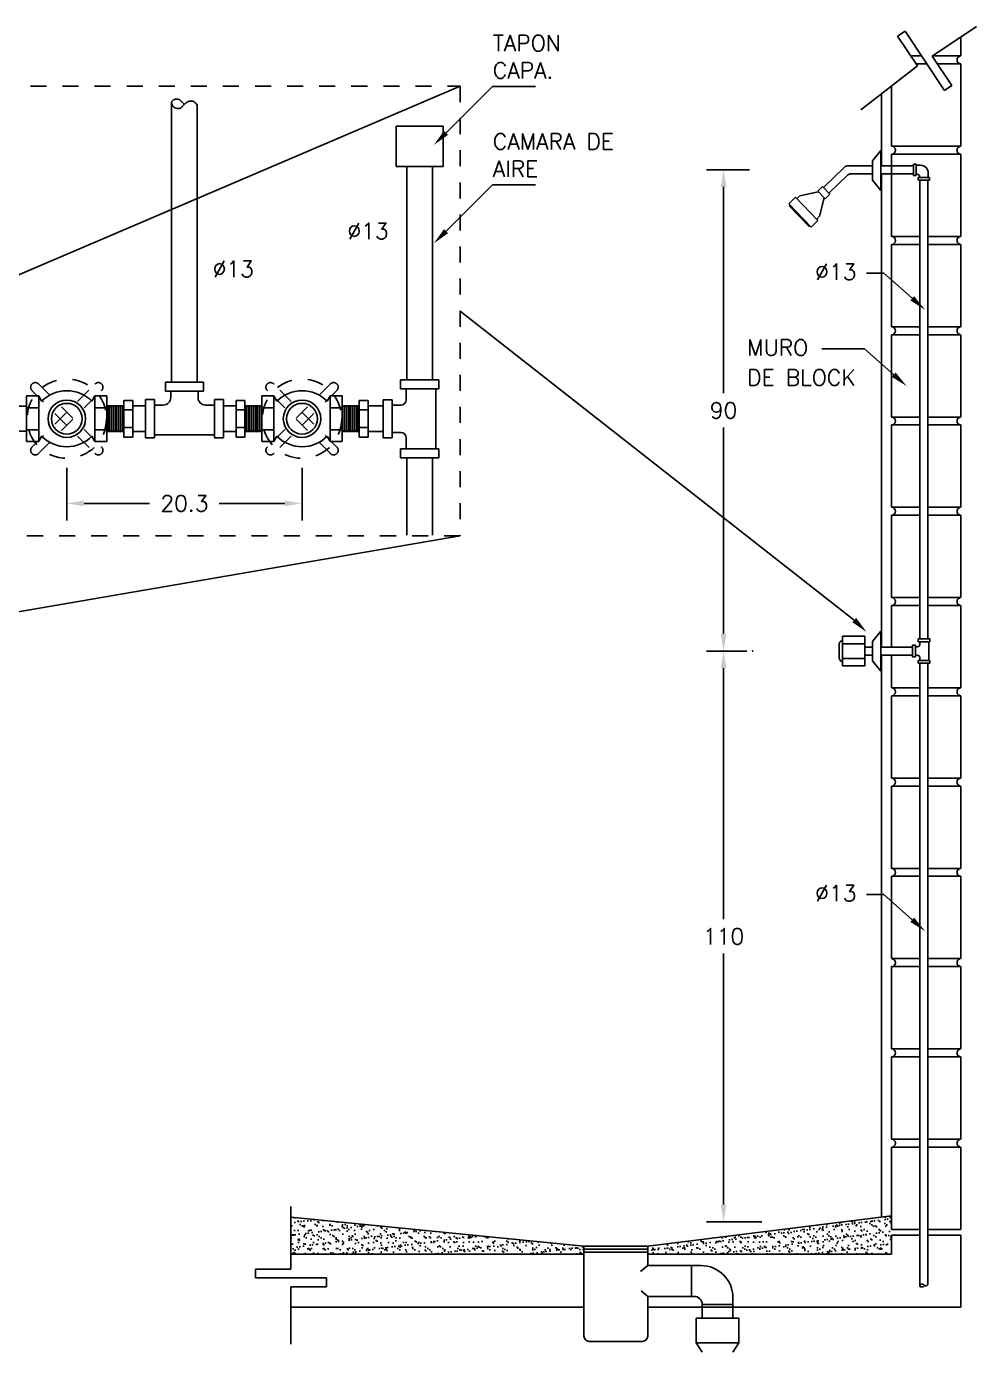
# Model space of a CAD drawing. Extents: x 145.7 to 190.5, y 293.8 to 329.7.
# Drawn here: x 151.66 to 157.59, y 308.81 to 317.04 of the extents above; entities that cross this region are included whole.
import ezdxf
from ezdxf.enums import TextEntityAlignment as Align

# ---------------------------------------------------------------- set-up
doc = ezdxf.new("R2010")
doc.units = 0
doc.header["$LTSCALE"] = 0.4
doc.header["$MEASUREMENT"] = 0
doc.linetypes.add('HIDDEN', pattern=[0.375, 0.25, -0.125])
for name, color, linetype in [('1', 2, 'CONTINUOUS'), ('A13', 130, 'CONTINUOUS'), ('LETRAS', 50, 'CONTINUOUS')]:
    doc.layers.add(name, color=color, linetype=linetype)
doc.styles.add('200SIM', font='SIMPLEX.shx', dxfattribs={"height": 0.15})
doc.styles.add('ROMANS', font='ROMANS.SHX', dxfattribs={"width": 1.5, "height": 0.3})
pattern_1 = [(37.5, (398.547045, 137.588777), (-0.001889801, 0.057804713), [0, -0.0456, 0, -0.051, 0, -0.04875]), (7.5, (398.547045, 137.58878), (0.053093301, 0.084664382), [0, -0.0246, 0, -0.0411, 0, -0.01575]), (327.5, (398.510145, 137.588777), (0.093424256, 0.000169772), [0, -0.015, 0, -0.054, 0, -0.0705]), (317.5, (398.510145, 137.58878), (0.090183798, 0.026330267), [0, -0.0075, 0, -0.0354, 0, -0.0405])]

msp = doc.modelspace()

# ---------------------------------------------------------------- hatches: boundary and pattern name
at = {"layer": 'LETRAS'}
h = msp.add_hatch(dxfattribs=at)
h.set_pattern_fill('AR-SAND', color=20, scale=0.03, style=0)
h.set_pattern_definition(pattern_1)
h.paths.add_polyline_path([(155.14, 309.3923), (153.3137, 309.3923), (153.3137, 309.6237), (155.14, 309.4416)])
h = msp.add_hatch(dxfattribs=at)
h.set_pattern_fill('AR-SAND', color=20, scale=0.03, style=0)
h.set_pattern_definition(pattern_1)
h.paths.add_polyline_path([(155.5372, 309.3923), (157.0564, 309.3923), (157.0564, 309.6323), (155.5372, 309.4416)])

# ---------------------------------------------------------------- linework, layer by layer
at = {"layer": '1', "color": 20}
msp.add_line((153.3137, 309.1889, 55.3421), (153.3137, 308.8307, 55.3421), dxfattribs=at)
at = {"layer": 'A13', "color": 20}
for p, q in [((157.5868, 317.0447, 55.3421), (157.3101, 316.8602, 55.3421)), ((157.1409, 317.0141, 55.3421), (157.0948, 316.9834, 55.3421)), ((157.0948, 316.9834, 55.3421), (157.2178, 316.7987, 55.3421)), ((157.3869, 316.6449, 55.3421), (157.1409, 317.0141, 55.3421)), ((157.2178, 316.7987, 55.3421), (156.8647, 316.524, 55.3421)), ((157.3101, 316.8602, 55.3421), (157.4331, 316.6756, 55.3421)), ((148.8846, 314.3284, 55.3421), (154.3684, 316.6729, 55.3421)), ((157.4331, 316.6756, 55.3421), (157.3869, 316.6449, 55.3421)), ((156.8245, 313.3445, 55.3421), (154.3684, 315.2709, 55.3421)), ((152.1697, 314.6837, 55.3421), (152.1697, 314.5153, 55.3421)), ((152.1816, 314.6837, 55.3421), (152.1816, 314.5153, 55.3421)), ((152.1935, 314.6837, 55.3421), (152.1935, 314.5153, 55.3421)), ((152.2054, 314.6837, 55.3421), (152.2054, 314.5153, 55.3421)), ((152.2173, 314.6837, 55.3421), (152.2173, 314.5153, 55.3421)), ((152.2292, 314.6837, 55.3421), (152.2292, 314.5153, 55.3421)), ((152.2411, 314.6837, 55.3421), (152.2411, 314.5153, 55.3421)), ((152.2531, 314.6837, 55.3421), (152.2531, 314.5153, 55.3421)), ((152.265, 314.6837, 55.3421), (152.265, 314.5153, 55.3421)), ((153.0345, 314.6837, 55.3421), (153.0345, 314.5153, 55.3421)), ((153.0464, 314.6837, 55.3421), (153.0464, 314.5153, 55.3421)), ((153.0583, 314.6837, 55.3421), (153.0583, 314.5153, 55.3421)), ((153.0702, 314.6837, 55.3421), (153.0702, 314.5153, 55.3421)), ((153.0822, 314.6837, 55.3421), (153.0822, 314.5153, 55.3421)), ((153.0941, 314.6837, 55.3421), (153.0941, 314.5153, 55.3421)), ((153.106, 314.6837, 55.3421), (153.106, 314.5153, 55.3421)), ((153.1179, 314.6837, 55.3421), (153.1179, 314.5153, 55.3421)), ((153.1298, 314.6837, 55.3421), (153.1298, 314.5153, 55.3421)), ((153.6359, 314.6837, 55.3421), (153.6359, 314.5153, 55.3421)), ((153.6478, 314.6837, 55.3421), (153.6478, 314.5153, 55.3421)), ((153.6597, 314.6837, 55.3421), (153.6597, 314.5153, 55.3421)), ((153.6716, 314.6837, 55.3421), (153.6716, 314.5153, 55.3421)), ((153.6835, 314.6837, 55.3421), (153.6835, 314.5153, 55.3421)), ((153.6954, 314.6837, 55.3421), (153.6954, 314.5153, 55.3421)), ((153.7073, 314.6837, 55.3421), (153.7073, 314.5153, 55.3421)), ((153.7193, 314.6837, 55.3421), (153.7193, 314.5153, 55.3421)), ((153.7312, 314.6837, 55.3421), (153.7312, 314.5153, 55.3421)), ((148.8846, 312.9264, 55.3421), (154.3684, 313.869, 55.3421)), ((156.7294, 313.1882, 55.3421), (156.7294, 313.1151, 55.3421)), ((156.7502, 313.1975, 55.3421), (156.8908, 313.1975, 55.3421)), ((156.7502, 313.1058, 55.3421), (156.8908, 313.1058, 55.3421)), ((153.3137, 309.69, 55.3421), (153.3137, 309.2998, 55.3421)), ((155.14, 309.4228, 55.3421), (155.5372, 309.4228, 55.3421)), ((155.14, 309.404, 55.3421), (155.5372, 309.404, 55.3421)), ((153.0918, 309.2998, 55.3421), (153.0918, 309.2443, 55.3421)), ((153.3137, 309.2998, 55.3421), (153.0918, 309.2998, 55.3421)), ((153.0918, 309.2443, 55.3421), (153.5355, 309.2443, 55.3421)), ((153.5355, 309.2443, 55.3421), (153.5355, 309.1889, 55.3421)), ((153.5355, 309.1889, 55.3421), (153.3137, 309.1889, 55.3421))]:
    msp.add_line(p, q, dxfattribs=at)
at = {"layer": 'A13'}
for p, q in [((157.4897, 316.98, 55.3421), (157.4897, 316.8606, 55.3421)), ((157.1766, 316.8606, 55.3421), (157.2432, 316.8606, 55.3421)), ((157.3106, 316.8606, 55.3421), (157.4897, 316.8606, 55.3421)), ((157.2097, 316.8109, 55.3421), (157.2763, 316.8109, 55.3421)), ((157.3429, 316.8109, 55.3421), (157.4897, 316.8109, 55.3421)), ((157.4897, 316.8109, 55.3421), (157.4897, 316.5581, 55.3421)), ((157.0564, 316.6731, 55.3421), (157.0564, 316.5581, 55.3421)), ((152.569, 316.57, 55.3421), (152.5692, 316.5711, 55.3421)), ((152.5691, 316.5688, 55.3421), (152.569, 316.57, 55.3421)), ((152.5692, 316.5675, 55.3421), (152.5691, 316.5688, 55.3421)), ((152.5692, 316.5711, 55.3421), (152.5694, 316.5723, 55.3421)), ((152.5695, 316.5663, 55.3421), (152.5692, 316.5675, 55.3421)), ((152.5694, 316.5723, 55.3421), (152.5697, 316.5735, 55.3421)), ((152.5694, 316.5724, 55.3421), (152.5694, 314.8274, 55.3421)), ((152.5698, 316.565, 55.3421), (152.5695, 316.5663, 55.3421)), ((152.5697, 316.5735, 55.3421), (152.5702, 316.5746, 55.3421)), ((152.5703, 316.5636, 55.3421), (152.5698, 316.565, 55.3421)), ((152.5702, 316.5746, 55.3421), (152.5708, 316.5758, 55.3421)), ((152.5708, 316.5623, 55.3421), (152.5703, 316.5636, 55.3421)), ((152.5708, 316.5758, 55.3421), (152.5715, 316.577, 55.3421)), ((152.5714, 316.5609, 55.3421), (152.5708, 316.5623, 55.3421)), ((152.572, 316.5595, 55.3421), (152.5714, 316.5609, 55.3421)), ((152.5715, 316.577, 55.3421), (152.5724, 316.5783, 55.3421)), ((152.5727, 316.5581, 55.3421), (152.572, 316.5595, 55.3421)), ((152.5724, 316.5783, 55.3421), (152.5734, 316.5796, 55.3421)), ((152.5734, 316.5567, 55.3421), (152.5727, 316.5581, 55.3421)), ((152.5734, 316.5796, 55.3421), (152.5745, 316.5809, 55.3421)), ((152.5741, 316.5553, 55.3421), (152.5734, 316.5567, 55.3421)), ((152.5748, 316.5539, 55.3421), (152.5741, 316.5553, 55.3421)), ((152.5745, 316.5809, 55.3421), (152.5757, 316.5821, 55.3421)), ((152.5755, 316.5525, 55.3421), (152.5748, 316.5539, 55.3421)), ((152.5763, 316.5511, 55.3421), (152.5755, 316.5525, 55.3421)), ((152.5757, 316.5821, 55.3421), (152.5771, 316.5834, 55.3421)), ((152.5771, 316.5498, 55.3421), (152.5763, 316.5511, 55.3421)), ((152.5771, 316.5834, 55.3421), (152.5786, 316.5846, 55.3421)), ((152.578, 316.5484, 55.3421), (152.5771, 316.5498, 55.3421)), ((152.579, 316.5471, 55.3421), (152.578, 316.5484, 55.3421)), ((152.5786, 316.5846, 55.3421), (152.5803, 316.5857, 55.3421)), ((152.58, 316.5458, 55.3421), (152.579, 316.5471, 55.3421)), ((152.5812, 316.5445, 55.3421), (152.58, 316.5458, 55.3421)), ((152.5803, 316.5857, 55.3421), (152.582, 316.5867, 55.3421)), ((152.5824, 316.5432, 55.3421), (152.5812, 316.5445, 55.3421)), ((152.582, 316.5867, 55.3421), (152.5839, 316.5877, 55.3421)), ((152.5838, 316.542, 55.3421), (152.5824, 316.5432, 55.3421)), ((152.5852, 316.5409, 55.3421), (152.5838, 316.542, 55.3421)), ((152.5839, 316.5877, 55.3421), (152.586, 316.5885, 55.3421)), ((152.5867, 316.5398, 55.3421), (152.5852, 316.5409, 55.3421)), ((152.586, 316.5885, 55.3421), (152.5881, 316.5893, 55.3421)), ((152.5884, 316.5387, 55.3421), (152.5867, 316.5398, 55.3421)), ((152.5881, 316.5893, 55.3421), (152.5902, 316.5899, 55.3421)), ((152.5901, 316.5377, 55.3421), (152.5884, 316.5387, 55.3421)), ((152.5919, 316.5369, 55.3421), (152.5901, 316.5377, 55.3421)), ((152.5902, 316.5899, 55.3421), (152.5925, 316.5904, 55.3421)), ((152.5938, 316.5361, 55.3421), (152.5919, 316.5369, 55.3421)), ((152.5925, 316.5904, 55.3421), (152.5947, 316.5909, 55.3421)), ((152.5957, 316.5353, 55.3421), (152.5938, 316.5361, 55.3421)), ((152.5947, 316.5909, 55.3421), (152.5969, 316.5912, 55.3421)), ((152.5977, 316.5347, 55.3421), (152.5957, 316.5353, 55.3421)), ((152.5969, 316.5912, 55.3421), (152.599, 316.5914, 55.3421)), ((152.5998, 316.5342, 55.3421), (152.5977, 316.5347, 55.3421)), ((152.599, 316.5914, 55.3421), (152.6012, 316.5915, 55.3421)), ((152.6019, 316.5337, 55.3421), (152.5998, 316.5342, 55.3421)), ((152.6012, 316.5915, 55.3421), (152.6032, 316.5915, 55.3421)), ((152.6041, 316.5334, 55.3421), (152.6019, 316.5337, 55.3421)), ((152.6032, 316.5915, 55.3421), (152.6052, 316.5914, 55.3421)), ((152.6062, 316.5332, 55.3421), (152.6041, 316.5334, 55.3421)), ((152.6052, 316.5914, 55.3421), (152.6071, 316.5912, 55.3421)), ((152.6084, 316.533, 55.3421), (152.6062, 316.5332, 55.3421)), ((152.6071, 316.5912, 55.3421), (152.6089, 316.5909, 55.3421)), ((152.6105, 316.533, 55.3421), (152.6084, 316.533, 55.3421)), ((152.6089, 316.5909, 55.3421), (152.6107, 316.5905, 55.3421)), ((152.6126, 316.533, 55.3421), (152.6105, 316.533, 55.3421)), ((152.6107, 316.5905, 55.3421), (152.6123, 316.59, 55.3421)), ((152.6123, 316.59, 55.3421), (152.6139, 316.5895, 55.3421)), ((152.6147, 316.5332, 55.3421), (152.6126, 316.533, 55.3421)), ((152.6139, 316.5895, 55.3421), (152.6154, 316.5889, 55.3421)), ((152.6168, 316.5335, 55.3421), (152.6147, 316.5332, 55.3421)), ((152.6154, 316.5889, 55.3421), (152.6169, 316.5883, 55.3421)), ((152.6188, 316.5339, 55.3421), (152.6168, 316.5335, 55.3421)), ((152.6169, 316.5883, 55.3421), (152.6183, 316.5876, 55.3421)), ((152.6183, 316.5876, 55.3421), (152.6196, 316.5868, 55.3421)), ((152.6208, 316.5344, 55.3421), (152.6188, 316.5339, 55.3421)), ((152.6196, 316.5868, 55.3421), (152.621, 316.5859, 55.3421)), ((152.6227, 316.5351, 55.3421), (152.6208, 316.5344, 55.3421)), ((152.621, 316.5859, 55.3421), (152.6223, 316.585, 55.3421)), ((152.6223, 316.585, 55.3421), (152.6237, 316.584, 55.3421)), ((152.6246, 316.5359, 55.3421), (152.6227, 316.5351, 55.3421)), ((152.6237, 316.584, 55.3421), (152.6251, 316.5829, 55.3421)), ((152.6264, 316.5369, 55.3421), (152.6246, 316.5359, 55.3421)), ((152.6251, 316.5829, 55.3421), (152.6266, 316.5817, 55.3421)), ((152.6281, 316.538, 55.3421), (152.6264, 316.5369, 55.3421)), ((152.6266, 316.5817, 55.3421), (152.6281, 316.5804, 55.3421)), ((152.6281, 316.5804, 55.3421), (152.6296, 316.5791, 55.3421)), ((152.6299, 316.5393, 55.3421), (152.6281, 316.538, 55.3421)), ((152.6296, 316.5791, 55.3421), (152.6312, 316.5777, 55.3421)), ((152.6315, 316.5406, 55.3421), (152.6299, 316.5393, 55.3421)), ((152.6312, 316.5777, 55.3421), (152.6328, 316.5763, 55.3421)), ((152.6332, 316.5421, 55.3421), (152.6315, 316.5406, 55.3421)), ((152.6328, 316.5763, 55.3421), (152.6343, 316.5748, 55.3421)), ((152.6349, 316.5437, 55.3421), (152.6332, 316.5421, 55.3421)), ((152.6343, 316.5748, 55.3421), (152.6359, 316.5733, 55.3421)), ((152.6365, 316.5453, 55.3421), (152.6349, 316.5437, 55.3421)), ((152.6359, 316.5733, 55.3421), (152.6373, 316.5718, 55.3421)), ((152.6381, 316.5471, 55.3421), (152.6365, 316.5453, 55.3421)), ((152.6373, 316.5718, 55.3421), (152.6387, 316.5703, 55.3421)), ((152.6398, 316.5489, 55.3421), (152.6381, 316.5471, 55.3421)), ((152.6387, 316.5703, 55.3421), (152.6401, 316.5688, 55.3421)), ((152.6415, 316.5508, 55.3421), (152.6398, 316.5489, 55.3421)), ((152.6401, 316.5688, 55.3421), (152.6415, 316.5673, 55.3421)), ((152.6415, 316.5673, 55.3421), (152.6428, 316.5657, 55.3421)), ((152.6431, 316.5527, 55.3421), (152.6415, 316.5508, 55.3421)), ((152.6428, 316.5657, 55.3421), (152.6441, 316.5641, 55.3421)), ((152.6449, 316.5547, 55.3421), (152.6431, 316.5527, 55.3421)), ((152.6441, 316.5641, 55.3421), (152.6455, 316.5625, 55.3421)), ((152.6466, 316.5566, 55.3421), (152.6449, 316.5547, 55.3421)), ((152.6455, 316.5625, 55.3421), (152.6468, 316.5608, 55.3421)), ((152.6484, 316.5585, 55.3421), (152.6466, 316.5566, 55.3421)), ((152.6468, 316.5608, 55.3421), (152.6483, 316.559, 55.3421)), ((152.6502, 316.5604, 55.3421), (152.6484, 316.5585, 55.3421)), ((152.6521, 316.5623, 55.3421), (152.6502, 316.5604, 55.3421)), ((152.654, 316.564, 55.3421), (152.6521, 316.5623, 55.3421)), ((152.656, 316.5657, 55.3421), (152.654, 316.564, 55.3421)), ((152.658, 316.5673, 55.3421), (152.656, 316.5657, 55.3421)), ((152.66, 316.5688, 55.3421), (152.658, 316.5673, 55.3421)), ((152.6621, 316.5702, 55.3421), (152.66, 316.5688, 55.3421)), ((152.6642, 316.5715, 55.3421), (152.6621, 316.5702, 55.3421)), ((152.6664, 316.5727, 55.3421), (152.6642, 316.5715, 55.3421)), ((152.6686, 316.5738, 55.3421), (152.6664, 316.5727, 55.3421)), ((152.6708, 316.5748, 55.3421), (152.6686, 316.5738, 55.3421)), ((152.673, 316.5757, 55.3421), (152.6708, 316.5748, 55.3421)), ((152.6753, 316.5765, 55.3421), (152.673, 316.5757, 55.3421)), ((152.6776, 316.5772, 55.3421), (152.6753, 316.5765, 55.3421)), ((152.6799, 316.5778, 55.3421), (152.6776, 316.5772, 55.3421)), ((152.6823, 316.5783, 55.3421), (152.6799, 316.5778, 55.3421)), ((152.6847, 316.5787, 55.3421), (152.6823, 316.5783, 55.3421)), ((152.6872, 316.579, 55.3421), (152.6847, 316.5787, 55.3421)), ((152.6897, 316.5793, 55.3421), (152.6872, 316.579, 55.3421)), ((152.6922, 316.5794, 55.3421), (152.6897, 316.5793, 55.3421)), ((152.6948, 316.5795, 55.3421), (152.6922, 316.5794, 55.3421)), ((152.6974, 316.5793, 55.3421), (152.6948, 316.5795, 55.3421)), ((152.7, 316.579, 55.3421), (152.6974, 316.5793, 55.3421)), ((152.7026, 316.5785, 55.3421), (152.7, 316.579, 55.3421)), ((152.7052, 316.5777, 55.3421), (152.7026, 316.5785, 55.3421)), ((152.7078, 316.5766, 55.3421), (152.7052, 316.5777, 55.3421)), ((152.7103, 316.5753, 55.3421), (152.7078, 316.5766, 55.3421)), ((152.7129, 316.5735, 55.3421), (152.7103, 316.5753, 55.3421)), ((152.7155, 316.5711, 55.3421), (152.7129, 316.5735, 55.3421)), ((152.7183, 316.568, 55.3421), (152.7155, 316.5711, 55.3421)), ((152.7213, 316.5642, 55.3421), (152.7183, 316.568, 55.3421)), ((152.7245, 316.5593, 55.3421), (152.7213, 316.5642, 55.3421)), ((152.7281, 316.5534, 55.3421), (152.7245, 316.5593, 55.3421)), ((152.7301, 316.5499, 55.3421), (152.7281, 316.5534, 55.3421)), ((152.7293, 316.5514, 55.3421), (152.7293, 314.8274, 55.3421)), ((157.0564, 316.5581, 55.3421), (157.0564, 316.2979, 55.3421)), ((157.4897, 316.5581, 55.3421), (157.4897, 316.2979, 55.3421)), ((153.9704, 316.4225, 55.3421), (153.9704, 316.1726, 55.3421)), ((154.262, 316.4225, 55.3421), (153.9704, 316.4225, 55.3421)), ((154.262, 316.1726, 55.3421), (154.262, 316.4225, 55.3421)), ((157.0564, 316.2979, 55.3421), (157.4897, 316.2979, 55.3421)), ((156.9386, 316.2062, 55.3421), (156.9899, 316.2703, 55.3421)), ((156.9386, 316.0858, 55.3421), (156.9386, 316.2062, 55.3421)), ((156.9899, 316.0217, 55.3421), (156.9899, 316.2703, 55.3421)), ((157.0564, 316.2483, 55.3421), (157.0564, 315.9863, 55.3421)), ((157.0564, 316.2483, 55.3421), (157.4897, 316.2483, 55.3421)), ((157.4897, 316.2483, 55.3421), (157.4897, 315.9863, 55.3421)), ((153.9704, 316.1726, 55.3421), (154.262, 316.1726, 55.3421)), ((154.0363, 314.8421, 55.3421), (154.0363, 316.1726, 55.3421)), ((154.1961, 314.8421, 55.3421), (154.1961, 316.1726, 55.3421)), ((156.6322, 316.0407, 55.3421), (156.7633, 316.1669, 55.3421)), ((156.7862, 316.1762, 55.3421), (156.9386, 316.1762, 55.3421)), ((156.8062, 316.1266, 55.3421), (156.9386, 316.1266, 55.3421)), ((156.9899, 316.1762, 55.3421), (157.1943, 316.1762, 55.3421)), ((156.9899, 316.1266, 55.3421), (157.1943, 316.1266, 55.3421)), ((157.1943, 316.1158, 55.3421), (157.1943, 316.187, 55.3421)), ((157.1943, 316.187, 55.3421), (157.2109, 316.187, 55.3421)), ((157.2109, 316.187, 55.3421), (157.2109, 316.1158, 55.3421)), ((157.2109, 316.179, 55.3421), (157.2383, 316.179, 55.3421)), ((157.2109, 316.179, 55.3421), (157.2212, 316.179, 55.3421)), ((157.2109, 316.1238, 55.3421), (157.2175, 316.1238, 55.3421)), ((157.2109, 316.1238, 55.3421), (157.2175, 316.1238, 55.3421)), ((157.2856, 316.1029, 55.3421), (157.2856, 316.1317, 55.3421)), ((156.5973, 316.0177, 55.3421), (156.6269, 316.0462, 55.3421)), ((156.6269, 316.0462, 55.3421), (156.672, 315.9993, 55.3421)), ((156.6667, 316.0049, 55.3421), (156.7833, 316.1173, 55.3421)), ((156.9386, 316.0858, 55.3421), (156.9899, 316.0217, 55.3421)), ((157.2109, 316.1158, 55.3421), (157.1943, 316.1158, 55.3421)), ((157.2943, 316.1029, 55.3421), (157.2231, 316.1029, 55.3421)), ((157.2231, 316.1029, 55.3421), (157.2231, 316.0863, 55.3421)), ((157.2231, 316.0863, 55.3421), (157.2943, 316.0863, 55.3421)), ((157.2318, 316.1029, 55.3421), (157.2318, 316.1095, 55.3421)), ((157.234, 313.227, 55.3421), (157.234, 316.0863, 55.3421)), ((157.2836, 313.227, 55.3421), (157.2836, 316.0863, 55.3421)), ((157.2943, 316.0863, 55.3421), (157.2943, 316.1029, 55.3421)), ((156.4157, 315.9388, 55.3421), (156.4588, 315.9804, 55.3421)), ((156.4588, 315.9804, 55.3421), (156.5985, 315.8355, 55.3421)), ((156.467, 315.9719, 55.3421), (156.4855, 315.9897, 55.3421)), ((156.4855, 315.9897, 55.3421), (156.6004, 316.0145, 55.3421)), ((156.6425, 315.9708, 55.3421), (156.5973, 316.0177, 55.3421)), ((156.6088, 315.8618, 55.3421), (156.6378, 315.9757, 55.3421)), ((156.672, 315.9993, 55.3421), (156.6425, 315.9708, 55.3421)), ((157.0564, 315.9863, 55.3421), (157.0564, 315.7353, 55.3421)), ((157.4897, 315.9863, 55.3421), (157.4897, 315.7353, 55.3421)), ((156.5553, 315.7939, 55.3421), (156.4157, 315.9388, 55.3421)), ((156.4238, 315.9303, 55.3421), (156.4196, 315.9262, 55.3421)), ((156.4196, 315.9262, 55.3421), (156.5429, 315.7983, 55.3421)), ((156.5471, 315.8023, 55.3421), (156.5429, 315.7983, 55.3421)), ((156.5985, 315.8355, 55.3421), (156.5553, 315.7939, 55.3421)), ((156.5903, 315.844, 55.3421), (156.6088, 315.8618, 55.3421)), ((157.0564, 315.7353, 55.3421), (157.234, 315.7353, 55.3421)), ((157.2836, 315.7353, 55.3421), (157.4897, 315.7353, 55.3421)), ((157.0564, 315.6857, 55.3421), (157.0564, 315.4366, 55.3421)), ((157.0564, 315.6857, 55.3421), (157.234, 315.6857, 55.3421)), ((157.2836, 315.6857, 55.3421), (157.4897, 315.6857, 55.3421)), ((157.4897, 315.6857, 55.3421), (157.4897, 315.4366, 55.3421)), ((157.0564, 315.4366, 55.3421), (157.0564, 315.1727, 55.3421)), ((157.4897, 315.4366, 55.3421), (157.4897, 315.1727, 55.3421)), ((157.0564, 315.1727, 55.3421), (157.234, 315.1727, 55.3421)), ((157.2836, 315.1727, 55.3421), (157.4897, 315.1727, 55.3421)), ((157.0564, 315.1231, 55.3421), (157.234, 315.1231, 55.3421)), ((157.0564, 315.1231, 55.3421), (157.0564, 314.8672, 55.3421)), ((157.2836, 315.1231, 55.3421), (157.4897, 315.1231, 55.3421)), ((157.4897, 315.1231, 55.3421), (157.4897, 314.8672, 55.3421)), ((157.0564, 314.8672, 55.3421), (157.0564, 314.6101, 55.3421)), ((157.4897, 314.8672, 55.3421), (157.4897, 314.6101, 55.3421)), ((151.6662, 314.7422, 55.3421), (151.6662, 314.4568, 55.3421)), ((151.6662, 314.7422, 55.3421), (151.7417, 314.7422, 55.3421)), ((151.7417, 314.7422, 55.3421), (151.7417, 314.4568, 55.3421)), ((151.7417, 314.7422, 55.3421), (151.7599, 314.7086, 55.3421)), ((152.0915, 314.7422, 55.3421), (152.0733, 314.7086, 55.3421)), ((152.0915, 314.7422, 55.3421), (152.0915, 314.4568, 55.3421)), ((152.1671, 314.7422, 55.3421), (152.0915, 314.7422, 55.3421)), ((152.1671, 314.7422, 55.3421), (152.1671, 314.4568, 55.3421)), ((152.5648, 314.7719, 55.3421), (152.5648, 314.7314, 55.3421)), ((152.7347, 314.7719, 55.3421), (152.7347, 314.7314, 55.3421)), ((153.1324, 314.7422, 55.3421), (153.1324, 314.4568, 55.3421)), ((153.1324, 314.7422, 55.3421), (153.2079, 314.7422, 55.3421)), ((153.2079, 314.7422, 55.3421), (153.2079, 314.4568, 55.3421)), ((153.2079, 314.7422, 55.3421), (153.2261, 314.7086, 55.3421)), ((153.5577, 314.7422, 55.3421), (153.5395, 314.7086, 55.3421)), ((153.5577, 314.7422, 55.3421), (153.5577, 314.4568, 55.3421)), ((153.6333, 314.7422, 55.3421), (153.5577, 314.7422, 55.3421)), ((153.6333, 314.7422, 55.3421), (153.6333, 314.4568, 55.3421)), ((154.0312, 314.7866, 55.3421), (154.0312, 314.7172, 55.3421)), ((154.2157, 314.7866, 55.3421), (154.2157, 314.4116, 55.3421)), ((151.5608, 314.6769, 55.3421), (151.6662, 314.6769, 55.3421)), ((151.6662, 314.6682, 55.3421), (151.7417, 314.6682, 55.3421)), ((152.1671, 314.6682, 55.3421), (152.0915, 314.6682, 55.3421)), ((152.2725, 314.6769, 55.3421), (152.1671, 314.6769, 55.3421)), ((152.3277, 314.7137, 55.3421), (152.2725, 314.7137, 55.3421)), ((152.2725, 314.7137, 55.3421), (152.2725, 314.4853, 55.3421)), ((152.3277, 314.6545, 55.3421), (152.2725, 314.6545, 55.3421)), ((152.3277, 314.7137, 55.3421), (152.3277, 314.4853, 55.3421)), ((152.4068, 314.6794, 55.3421), (152.3277, 314.6794, 55.3421)), ((152.4623, 314.6845, 55.3421), (152.5179, 314.6845, 55.3421)), ((152.7816, 314.6845, 55.3421), (152.8372, 314.6845, 55.3421)), ((152.8927, 314.6794, 55.3421), (152.9718, 314.6794, 55.3421)), ((152.9718, 314.7137, 55.3421), (153.027, 314.7137, 55.3421)), ((152.9718, 314.7137, 55.3421), (152.9718, 314.4853, 55.3421)), ((152.9718, 314.6545, 55.3421), (153.027, 314.6545, 55.3421)), ((153.027, 314.7137, 55.3421), (153.027, 314.4853, 55.3421)), ((153.027, 314.6769, 55.3421), (153.1324, 314.6769, 55.3421)), ((153.1324, 314.6682, 55.3421), (153.2079, 314.6682, 55.3421)), ((153.6333, 314.6682, 55.3421), (153.5577, 314.6682, 55.3421)), ((153.7387, 314.6769, 55.3421), (153.6333, 314.6769, 55.3421)), ((153.7387, 314.7137, 55.3421), (153.7387, 314.4853, 55.3421)), ((153.7939, 314.7137, 55.3421), (153.7387, 314.7137, 55.3421)), ((153.7939, 314.6545, 55.3421), (153.7387, 314.6545, 55.3421)), ((153.7939, 314.7137, 55.3421), (153.7939, 314.4853, 55.3421)), ((153.7939, 314.6794, 55.3421), (153.8883, 314.6794, 55.3421)), ((153.9438, 314.6841, 55.3421), (153.9981, 314.6841, 55.3421)), ((157.0564, 314.6101, 55.3421), (157.234, 314.6101, 55.3421)), ((157.0564, 314.5605, 55.3421), (157.234, 314.5605, 55.3421)), ((157.0564, 314.5605, 55.3421), (157.0564, 314.3057, 55.3421)), ((157.2836, 314.6101, 55.3421), (157.4897, 314.6101, 55.3421)), ((157.2836, 314.5605, 55.3421), (157.4897, 314.5605, 55.3421)), ((157.4897, 314.5605, 55.3421), (157.4897, 314.3057, 55.3421)), ((151.5608, 314.5218, 55.3421), (151.6662, 314.5218, 55.3421)), ((151.6662, 314.5308, 55.3421), (151.7417, 314.5308, 55.3421)), ((151.7417, 314.4568, 55.3421), (151.7599, 314.4904, 55.3421)), ((152.0915, 314.4568, 55.3421), (152.0733, 314.4904, 55.3421)), ((152.1671, 314.5308, 55.3421), (152.0915, 314.5308, 55.3421)), ((152.2725, 314.5218, 55.3421), (152.1671, 314.5218, 55.3421)), ((152.3277, 314.5445, 55.3421), (152.2725, 314.5445, 55.3421)), ((152.3277, 314.4853, 55.3421), (152.2725, 314.4853, 55.3421)), ((152.4068, 314.5196, 55.3421), (152.3277, 314.5196, 55.3421)), ((152.4623, 314.5, 55.3421), (152.8372, 314.5, 55.3421)), ((152.8927, 314.5196, 55.3421), (152.9718, 314.5196, 55.3421)), ((152.9718, 314.5445, 55.3421), (153.027, 314.5445, 55.3421)), ((152.9718, 314.4853, 55.3421), (153.027, 314.4853, 55.3421)), ((153.027, 314.5218, 55.3421), (153.1324, 314.5218, 55.3421)), ((153.1324, 314.5308, 55.3421), (153.2079, 314.5308, 55.3421)), ((153.2079, 314.4568, 55.3421), (153.2261, 314.4904, 55.3421)), ((153.5577, 314.4568, 55.3421), (153.5395, 314.4904, 55.3421)), ((153.6333, 314.5308, 55.3421), (153.5577, 314.5308, 55.3421)), ((153.7387, 314.5218, 55.3421), (153.6333, 314.5218, 55.3421)), ((153.7939, 314.5445, 55.3421), (153.7387, 314.5445, 55.3421)), ((153.7939, 314.4853, 55.3421), (153.7387, 314.4853, 55.3421)), ((153.7939, 314.5196, 55.3421), (153.8883, 314.5196, 55.3421)), ((153.9438, 314.5141, 55.3421), (153.9981, 314.5141, 55.3421)), ((154.0312, 314.481, 55.3421), (154.0312, 314.4116, 55.3421)), ((151.6662, 314.4568, 55.3421), (151.7417, 314.4568, 55.3421)), ((152.1671, 314.4568, 55.3421), (152.0915, 314.4568, 55.3421)), ((153.1324, 314.4568, 55.3421), (153.2079, 314.4568, 55.3421)), ((153.6333, 314.4568, 55.3421), (153.5577, 314.4568, 55.3421)), ((154.0363, 313.8744, 55.3421), (154.0363, 314.3561, 55.3421)), ((154.1961, 313.8744, 55.3421), (154.1961, 314.3561, 55.3421)), ((157.0564, 314.3057, 55.3421), (157.0564, 314.0475, 55.3421)), ((157.4897, 314.3057, 55.3421), (157.4897, 314.0475, 55.3421)), ((157.0564, 314.0475, 55.3421), (157.234, 314.0475, 55.3421)), ((157.0564, 313.9979, 55.3421), (157.0564, 313.7449, 55.3421)), ((157.0564, 313.9979, 55.3421), (157.234, 313.9979, 55.3421)), ((157.2836, 314.0475, 55.3421), (157.4897, 314.0475, 55.3421)), ((157.2836, 313.9979, 55.3421), (157.4897, 313.9979, 55.3421)), ((157.4897, 313.9979, 55.3421), (157.4897, 313.7449, 55.3421)), ((157.0564, 313.7449, 55.3421), (157.0564, 313.4849, 55.3421)), ((157.4897, 313.7449, 55.3421), (157.4897, 313.4849, 55.3421)), ((157.0564, 313.4849, 55.3421), (157.234, 313.4849, 55.3421)), ((157.2836, 313.4849, 55.3421), (157.4897, 313.4849, 55.3421)), ((157.0564, 313.4353, 55.3421), (157.0564, 313.1765, 55.3421)), ((157.0564, 313.4353, 55.3421), (157.234, 313.4353, 55.3421)), ((157.2836, 313.4353, 55.3421), (157.4897, 313.4353, 55.3421)), ((157.4897, 313.4353, 55.3421), (157.4897, 313.1716, 55.3421)), ((156.7502, 313.0594, 55.3421), (156.7502, 313.2439, 55.3421)), ((156.7502, 313.2439, 55.3421), (156.8908, 313.2439, 55.3421)), ((156.8908, 313.2439, 55.3421), (156.8908, 313.0594, 55.3421)), ((156.9386, 313.2114, 55.3421), (156.9899, 313.2754, 55.3421)), ((156.9899, 313.0269, 55.3421), (156.9899, 313.2754, 55.3421)), ((156.8908, 313.1765, 55.3421), (156.9386, 313.1765, 55.3421)), ((156.9386, 313.0909, 55.3421), (156.9386, 313.2114, 55.3421)), ((156.9899, 313.1765, 55.3421), (157.188, 313.1765, 55.3421)), ((157.2052, 313.1779, 55.3421), (157.2178, 313.1779, 55.3421)), ((157.2324, 313.2097, 55.3421), (157.2324, 313.1925, 55.3421)), ((157.2897, 313.2097, 55.3421), (157.2897, 313.0933, 55.3421)), ((157.4897, 313.1716, 55.3421), (157.4897, 312.9223, 55.3421)), ((156.8908, 313.1268, 55.3421), (156.9386, 313.1268, 55.3421)), ((156.9386, 313.0909, 55.3421), (156.9899, 313.0269, 55.3421)), ((156.9899, 313.1268, 55.3421), (157.188, 313.1268, 55.3421)), ((157.0564, 313.1268, 55.3421), (157.0564, 312.9223, 55.3421)), ((157.2052, 313.1251, 55.3421), (157.2178, 313.1251, 55.3421)), ((157.2324, 313.1106, 55.3421), (157.2324, 313.0933, 55.3421)), ((157.234, 309.1948, 55.3421), (157.234, 313.0761, 55.3421)), ((157.2836, 309.2049, 55.3421), (157.2836, 313.0761, 55.3421)), ((156.8908, 313.0594, 55.3421), (156.7502, 313.0594, 55.3421)), ((157.0564, 312.9223, 55.3421), (157.234, 312.9223, 55.3421)), ((157.2836, 312.9223, 55.3421), (157.4897, 312.9223, 55.3421)), ((157.0564, 312.8727, 55.3421), (157.234, 312.8727, 55.3421)), ((157.0564, 312.8727, 55.3421), (157.0564, 312.6258, 55.3421)), ((157.2836, 312.8727, 55.3421), (157.4897, 312.8727, 55.3421)), ((157.4897, 312.8727, 55.3421), (157.4897, 312.6258, 55.3421)), ((157.0564, 312.6258, 55.3421), (157.0564, 312.3597, 55.3421)), ((157.4897, 312.6258, 55.3421), (157.4897, 312.3597, 55.3421)), ((157.0564, 312.3597, 55.3421), (157.234, 312.3597, 55.3421)), ((157.2836, 312.3597, 55.3421), (157.4897, 312.3597, 55.3421)), ((157.0564, 312.31, 55.3421), (157.234, 312.31, 55.3421)), ((157.0564, 312.31, 55.3421), (157.0564, 312.0486, 55.3421)), ((157.2836, 312.31, 55.3421), (157.4897, 312.31, 55.3421)), ((157.4897, 312.31, 55.3421), (157.4897, 312.0486, 55.3421)), ((157.0564, 312.0486, 55.3421), (157.0564, 311.7971, 55.3421)), ((157.4897, 312.0486, 55.3421), (157.4897, 311.7971, 55.3421)), ((157.0564, 311.7971, 55.3421), (157.234, 311.7971, 55.3421)), ((157.2836, 311.7971, 55.3421), (157.4897, 311.7971, 55.3421)), ((157.0564, 311.7474, 55.3421), (157.0564, 311.491, 55.3421)), ((157.0564, 311.7474, 55.3421), (157.234, 311.7474, 55.3421)), ((157.2836, 311.7474, 55.3421), (157.4897, 311.7474, 55.3421)), ((157.4897, 311.7474, 55.3421), (157.4897, 311.491, 55.3421)), ((157.0564, 311.491, 55.3421), (157.0564, 311.2345, 55.3421)), ((157.4897, 311.491, 55.3421), (157.4897, 311.2345, 55.3421)), ((157.0564, 311.2345, 55.3421), (157.234, 311.2345, 55.3421)), ((157.0564, 311.1848, 55.3421), (157.0564, 310.9334, 55.3421)), ((157.0564, 311.1848, 55.3421), (157.234, 311.1848, 55.3421)), ((157.2836, 311.2345, 55.3421), (157.4897, 311.2345, 55.3421)), ((157.2836, 311.1848, 55.3421), (157.4897, 311.1848, 55.3421)), ((157.4897, 311.1848, 55.3421), (157.4897, 310.9334, 55.3421)), ((157.0564, 310.9334, 55.3421), (157.0564, 310.6719, 55.3421)), ((157.4897, 310.9334, 55.3421), (157.4897, 310.6719, 55.3421)), ((157.0564, 310.6719, 55.3421), (157.234, 310.6719, 55.3421)), ((157.0564, 310.6222, 55.3421), (157.234, 310.6222, 55.3421)), ((157.0564, 310.6222, 55.3421), (157.0564, 310.3672, 55.3421)), ((157.2836, 310.6719, 55.3421), (157.4897, 310.6719, 55.3421)), ((157.2836, 310.6222, 55.3421), (157.4897, 310.6222, 55.3421)), ((157.4897, 310.6222, 55.3421), (157.4897, 310.3672, 55.3421)), ((157.0564, 310.3672, 55.3421), (157.0564, 310.1093, 55.3421)), ((157.4897, 310.3672, 55.3421), (157.4897, 310.1093, 55.3421)), ((157.0564, 310.1093, 55.3421), (157.234, 310.1093, 55.3421)), ((157.2836, 310.1093, 55.3421), (157.4897, 310.1093, 55.3421)), ((157.0564, 310.0596, 55.3421), (157.234, 310.0596, 55.3421)), ((157.0564, 310.0596, 55.3421), (157.0564, 309.7935, 55.3421)), ((157.2836, 310.0596, 55.3421), (157.4897, 310.0596, 55.3421)), ((157.4897, 310.0596, 55.3421), (157.4897, 309.7935, 55.3421)), ((157.0564, 309.7935, 55.3421), (157.0564, 309.5466, 55.3421)), ((157.4897, 309.7935, 55.3421), (157.4897, 309.5466, 55.3421)), ((156.981, 309.6195, 55.3421), (156.981, 309.6195, 55.3421)), ((157.0564, 309.5466, 55.3421), (157.234, 309.5466, 55.3421)), ((157.2836, 309.5466, 55.3421), (157.4897, 309.5466, 55.3421)), ((153.3137, 309.3923, 55.3421), (155.14, 309.3923, 55.3421)), ((155.14, 309.4416, 55.3421), (155.5372, 309.4416, 55.3421)), ((155.14, 309.4416, 55.3421), (155.14, 308.882, 55.3421)), ((155.5372, 309.4416, 55.3421), (155.5372, 309.3216, 55.3421)), ((155.5372, 309.3923, 55.3421), (157.0564, 309.3923, 55.3421)), ((156.179, 309.3927, 55.3421), (156.179, 309.3927, 55.3421)), ((155.5372, 309.3216, 55.3421), (155.4912, 309.2844, 55.3421)), ((155.8686, 309.3216, 55.3421), (155.5372, 309.3216, 55.3421)), ((155.8095, 309.3216, 55.3421), (155.8095, 309.1296, 55.3421)), ((155.5372, 309.1296, 55.3421), (155.4958, 309.1631, 55.3421)), ((155.5372, 309.1296, 55.3421), (155.5372, 308.882, 55.3421)), ((155.8266, 309.1296, 55.3421), (155.5372, 309.1296, 55.3421)), ((156.0686, 309.1216, 55.3421), (156.0686, 308.9926, 55.3421)), ((155.8766, 309.0796, 55.3421), (156.0686, 309.0796, 55.3421)), ((155.8766, 309.0796, 55.3421), (155.8766, 308.9926, 55.3421)), ((155.8402, 308.9926, 55.3421), (155.8402, 308.8404, 55.3421)), ((155.8402, 308.9926, 55.3421), (156.105, 308.9926, 55.3421)), ((156.105, 308.9926, 55.3421), (156.105, 308.8404, 55.3421)), ((155.1731, 308.8489, 55.3421), (155.5041, 308.8489, 55.3421)), ((155.8402, 308.8404, 55.3421), (155.8766, 308.7808, 55.3421)), ((155.8402, 308.8404, 55.3421), (156.105, 308.8404, 55.3421)), ((156.0686, 308.7808, 55.3421), (156.105, 308.8404, 55.3421))]:
    msp.add_line(p, q, dxfattribs=at)
at = {"layer": 'A13', "color": 20, "linetype": 'HIDDEN'}
for p, q in [((150.8897, 316.6729, 55.3421), (154.3684, 316.6729, 55.3421)), ((154.3684, 316.6729, 55.3421), (154.3684, 313.869, 55.3421)), ((154.3684, 313.869, 55.3421), (150.8897, 313.869, 55.3421))]:
    msp.add_line(p, q, dxfattribs=at)
at = {"layer": 'A13', "color": 20, "linetype": 'ByBlock'}
for p, q in [((154.2801, 316.3815, 55.3421), (154.5692, 316.6706, 55.3421)), ((154.8383, 316.6706, 55.3421), (154.5692, 316.6706, 55.3421)), ((156.1719, 316.1514, 55.3421), (155.9028, 316.1514, 55.3421)), ((154.2801, 315.7682, 55.3421), (154.5692, 316.0573, 55.3421)), ((154.8383, 316.0573, 55.3421), (154.5692, 316.0573, 55.3421)), ((156.0101, 316.0442, 55.3421), (156.0101, 314.7587, 55.3421)), ((157.0082, 315.5067), (156.9004, 315.5067)), ((157.1857, 315.35), (157.0082, 315.5067)), ((156.8887, 315.0344), (156.623, 315.0344)), ((157.0708, 314.8738), (156.8887, 315.0344)), ((156.0101, 313.2587, 55.3421), (156.0101, 314.5442, 55.3421)), ((151.9166, 314.2926, 55.3421), (151.9166, 313.9646, 55.3421)), ((153.3828, 314.2926, 55.3421), (153.3828, 313.9646, 55.3421)), ((152.0239, 314.0718, 55.3421), (152.4327, 314.0718, 55.3421)), ((153.2756, 314.0718, 55.3421), (152.8667, 314.0718, 55.3421)), ((156.1549, 313.1515, 55.3421), (155.9028, 313.1515, 55.3421)), ((156.1549, 313.1515, 55.3421), (155.9028, 313.1515, 55.3421)), ((156.0101, 313.0443, 55.3421), (156.0101, 311.4804, 55.3421)), ((157.0082, 311.6334), (156.9004, 311.6334)), ((157.1857, 311.4768), (157.0082, 311.6334)), ((156.0101, 309.702, 55.3421), (156.0101, 311.2659, 55.3421)), ((156.249, 309.5947, 55.3421), (155.9028, 309.5947, 55.3421))]:
    msp.add_line(p, q, dxfattribs=at)
at = {"layer": 'A13', "color": 50}
for p, q in [((156.9933, 316.6241, 55.3421), (156.9933, 316.1762, 55.3421)), ((156.9933, 316.1266, 55.3421), (156.9933, 313.1765, 55.3421)), ((156.9933, 313.1268, 55.3421), (156.9933, 309.6244, 55.3421)), ((153.3137, 309.6237, 55.3421), (155.14, 309.4416, 55.3421)), ((155.5372, 309.4416, 55.3421), (157.0564, 309.6323, 55.3421))]:
    msp.add_line(p, q, dxfattribs=at)
at = {"layer": 'A13', "linetype": 'HIDDEN'}
for p, q in [((151.7014, 314.4246, 55.3421), (152.0915, 314.8148, 55.3421)), ((151.7418, 314.8148, 55.3421), (152.1319, 314.4246, 55.3421)), ((153.5577, 314.8148, 55.3421), (153.1676, 314.4246, 55.3421)), ((153.5981, 314.4246, 55.3421), (153.208, 314.8148, 55.3421)), ((151.7014, 314.7743, 55.3421), (152.0915, 314.3842, 55.3421)), ((151.7418, 314.3842, 55.3421), (152.1319, 314.7743, 55.3421)), ((153.5577, 314.3842, 55.3421), (153.1676, 314.7743, 55.3421)), ((153.5981, 314.7743, 55.3421), (153.208, 314.3842, 55.3421))]:
    msp.add_line(p, q, dxfattribs=at)
at = {"layer": 'A13', "linetype": 'Continuous'}
for p, q in [((152.5308, 314.8274, 55.3421), (152.5308, 314.7719, 55.3421)), ((152.7687, 314.8274, 55.3421), (152.5308, 314.8274, 55.3421)), ((152.7687, 314.7719, 55.3421), (152.7687, 314.8274, 55.3421)), ((153.9972, 314.8421, 55.3421), (153.9972, 314.7866, 55.3421)), ((154.2352, 314.8421, 55.3421), (153.9972, 314.8421, 55.3421)), ((154.2352, 314.7866, 55.3421), (154.2352, 314.8421, 55.3421)), ((152.5308, 314.7719, 55.3421), (152.7687, 314.7719, 55.3421)), ((153.9972, 314.7866, 55.3421), (154.2352, 314.7866, 55.3421)), ((152.4068, 314.7185, 55.3421), (152.4623, 314.7185, 55.3421)), ((152.4068, 314.4805, 55.3421), (152.4068, 314.7185, 55.3421)), ((152.4623, 314.7185, 55.3421), (152.4623, 314.4805, 55.3421)), ((152.8927, 314.7185, 55.3421), (152.8372, 314.7185, 55.3421)), ((152.8372, 314.7185, 55.3421), (152.8372, 314.4805, 55.3421)), ((152.8927, 314.4805, 55.3421), (152.8927, 314.7185, 55.3421)), ((153.8883, 314.4801, 55.3421), (153.8883, 314.7181, 55.3421)), ((153.8883, 314.7181, 55.3421), (153.9438, 314.7181, 55.3421)), ((153.9438, 314.7181, 55.3421), (153.9438, 314.4801, 55.3421)), ((152.4623, 314.4805, 55.3421), (152.4068, 314.4805, 55.3421)), ((152.8372, 314.4805, 55.3421), (152.8927, 314.4805, 55.3421)), ((153.9438, 314.4801, 55.3421), (153.8883, 314.4801, 55.3421)), ((153.9972, 314.3561, 55.3421), (153.9972, 314.4116, 55.3421)), ((153.9972, 314.4116, 55.3421), (154.2352, 314.4116, 55.3421)), ((154.2352, 314.4116, 55.3421), (154.2352, 314.3561, 55.3421)), ((154.2352, 314.3561, 55.3421), (153.9972, 314.3561, 55.3421)), ((157.188, 313.1885, 55.3421), (157.2052, 313.1885, 55.3421)), ((157.188, 313.1146, 55.3421), (157.188, 313.1885, 55.3421)), ((157.2052, 313.1885, 55.3421), (157.2052, 313.1146, 55.3421)), ((157.2957, 313.227, 55.3421), (157.2218, 313.227, 55.3421)), ((157.2218, 313.227, 55.3421), (157.2218, 313.2097, 55.3421)), ((157.2218, 313.2097, 55.3421), (157.2957, 313.2097, 55.3421)), ((157.2957, 313.2097, 55.3421), (157.2957, 313.227, 55.3421)), ((157.2052, 313.1146, 55.3421), (157.188, 313.1146, 55.3421)), ((157.2218, 313.0933, 55.3421), (157.2957, 313.0933, 55.3421)), ((157.2218, 313.0761, 55.3421), (157.2218, 313.0933, 55.3421)), ((157.2957, 313.0761, 55.3421), (157.2218, 313.0761, 55.3421)), ((157.2957, 313.0933, 55.3421), (157.2957, 313.0761, 55.3421))]:
    msp.add_line(p, q, dxfattribs=at)
at = {"layer": 'A13', "color": 90}
for p, q in [((157.0564, 309.5117, 55.3421), (157.0564, 309.3923, 55.3421)), ((157.0564, 309.5117, 55.3421), (157.234, 309.5117, 55.3421)), ((157.2836, 309.5117, 55.3421), (157.4897, 309.5117, 55.3421)), ((157.4897, 309.5117, 55.3421), (157.4897, 309.0613, 55.3421)), ((153.3137, 309.3923, 55.3421), (155.14, 309.3923, 55.3421)), ((155.5372, 309.3923, 55.3421), (157.0564, 309.3923, 55.3421)), ((153.3137, 309.0613, 55.3421), (155.14, 309.0613, 55.3421)), ((155.5372, 309.0613, 55.3421), (157.4897, 309.0613, 55.3421))]:
    msp.add_line(p, q, dxfattribs=at)
at = {"layer": 'A13'}
msp.add_lwpolyline([(157.2836, 309.2049), (157.282, 309.2022), (157.2806, 309.2), (157.2792, 309.1983), (157.2778, 309.1971), (157.2765, 309.1962), (157.2753, 309.1956), (157.2742, 309.1953), (157.2731, 309.1951), (157.272, 309.195), (157.2709, 309.195), (157.2699, 309.1951), (157.269, 309.1953), (157.268, 309.1955), (157.2671, 309.1958), (157.2662, 309.1961), (157.2654, 309.1965), (157.2645, 309.1969), (157.2637, 309.1973), (157.2628, 309.1978), (157.262, 309.1983), (157.2612, 309.1989), (157.2604, 309.1995), (157.2597, 309.2001), (157.2589, 309.2007), (157.2581, 309.2013), (157.2574, 309.202), (157.2566, 309.2026), (157.2559, 309.2032), (157.2552, 309.2038), (157.2544, 309.2044), (157.2537, 309.2049), (157.2531, 309.2053), (157.2524, 309.2057), (157.2517, 309.206), (157.2511, 309.2063), (157.2504, 309.2064), (157.2497, 309.2065), (157.2489, 309.2066), (157.2481, 309.2065), (157.2472, 309.2064), (157.2463, 309.2063), (157.2453, 309.206), (157.2443, 309.2057), (157.2432, 309.2054), (157.2422, 309.205), (157.2412, 309.2046), (157.2403, 309.2041), (157.2394, 309.2036), (157.2387, 309.2031), (157.2381, 309.2025), (157.2375, 309.202), (157.237, 309.2014), (157.2366, 309.2008), (157.2362, 309.2001), (157.2358, 309.1995), (157.2355, 309.1989), (157.2352, 309.1982), (157.2349, 309.1975), (157.2346, 309.1969), (157.2343, 309.1962), (157.2341, 309.1955), (157.234, 309.1949), (157.2338, 309.1942), (157.2338, 309.1935), (157.2338, 309.1929), (157.2339, 309.1923), (157.234, 309.1917), (157.2342, 309.1911), (157.2344, 309.1906), (157.2346, 309.1901), (157.2349, 309.1897), (157.2352, 309.1894), (157.2356, 309.1891), (157.2359, 309.1889), (157.2364, 309.1888), (157.237, 309.1887), (157.2376, 309.1886), (157.2384, 309.1886), (157.2394, 309.1886), (157.2406, 309.1886), (157.2419, 309.1886), (157.2434, 309.1886), (157.245, 309.1886), (157.2467, 309.1887), (157.2484, 309.1887), (157.25, 309.1889), (157.2515, 309.1891), (157.2529, 309.1893), (157.2541, 309.1896), (157.2551, 309.19), (157.256, 309.1904), (157.2567, 309.1909), (157.2574, 309.1914), (157.258, 309.1918), (157.2585, 309.1924), (157.259, 309.1928), (157.2596, 309.1933), (157.2602, 309.1938), (157.2608, 309.1943), (157.2615, 309.1947), (157.2622, 309.1952), (157.2629, 309.1957), (157.2637, 309.1963), (157.2646, 309.1968)], dxfattribs=at)
at = {"layer": 'A13', "color": 20, "linetype": 'HIDDEN'}
for centre in [(151.9166, 314.5995, 55.3421), (153.3828, 314.5995, 55.3421)]:
    msp.add_circle(centre, 0.2472, dxfattribs=at)
at = {"layer": 'A13', "color": 20}
for centre, radius in [((151.9166, 314.5995, 55.3421), 0.1167), ((151.9166, 314.5995, 55.3421), 0.0959), ((153.3828, 314.5995, 55.3421), 0.1167), ((153.3828, 314.5995, 55.3421), 0.0959)]:
    msp.add_circle(centre, radius, dxfattribs=at)
at = {"layer": 'A13'}
for centre, radius, start, end in [((157.4897, 316.8357, 55.3421), 0.0248, 90, 270), ((157.0564, 316.2731, 55.3421), 0.0248, 270, 90), ((157.4897, 316.2731, 55.3421), 0.0248, 90, 270), ((156.7862, 316.1431, 55.3421), 0.0331, 90, 133.944), ((156.8062, 316.0935, 55.3421), 0.0331, 90, 133.944), ((157.2175, 316.1095, 55.3421), 0.0142, 0, 90), ((157.2383, 316.1317, 55.3421), 0.0473, 0, 90), ((157.0564, 315.7105, 55.3421), 0.0248, 270, 90), ((157.4897, 315.7105, 55.3421), 0.0248, 90, 270), ((157.0564, 315.1479, 55.3421), 0.0248, 270, 90), ((157.4897, 315.1479, 55.3421), 0.0248, 90, 270), ((152.5179, 314.7314, 55.3421), 0.0469, 270, 0), ((152.7816, 314.7314, 55.3421), 0.0469, 180, 270), ((153.9981, 314.7172, 55.3421), 0.0331, 270, 0), ((157.0564, 314.5853, 55.3421), 0.0248, 270, 90), ((157.4897, 314.5853, 55.3421), 0.0248, 90, 270), ((153.9981, 314.481, 55.3421), 0.0331, 0, 90), ((157.0564, 314.0227, 55.3421), 0.0248, 270, 90), ((157.4897, 314.0227, 55.3421), 0.0248, 90, 270), ((157.0564, 313.4601, 55.3421), 0.0248, 270, 90), ((157.4897, 313.4601, 55.3421), 0.0248, 90, 270), ((157.2178, 313.1925, 55.3421), 0.0146, 270, 360), ((157.2178, 313.1106, 55.3421), 0.0146, 360, 90), ((157.0564, 312.8975, 55.3421), 0.0248, 270, 90), ((157.4897, 312.8975, 55.3421), 0.0248, 90, 270), ((157.0564, 312.3349, 55.3421), 0.0248, 270, 90), ((157.4897, 312.3349, 55.3421), 0.0248, 90, 270), ((157.0564, 311.7723, 55.3421), 0.0248, 270, 90), ((157.4897, 311.7723, 55.3421), 0.0248, 90, 270), ((157.0564, 311.2096, 55.3421), 0.0248, 311.95041, 90), ((157.4897, 311.2096, 55.3421), 0.0248, 90, 270), ((157.0564, 310.647, 55.3421), 0.0248, 270, 90), ((157.4897, 310.647, 55.3421), 0.0248, 90, 270), ((157.0564, 310.0844, 55.3421), 0.0248, 270, 90), ((157.4897, 310.0844, 55.3421), 0.0248, 90, 270), ((155.8686, 309.1216, 55.3421), 0.2, 360, 90), ((155.8266, 309.0796, 55.3421), 0.05, 0, 90), ((155.1731, 308.882, 55.3421), 0.0331, 180, 270), ((155.5041, 308.882, 55.3421), 0.0331, 270, 0)]:
    msp.add_arc(centre, radius, start, end, dxfattribs=at)
at = {"layer": 'A13', "linetype": 'HIDDEN'}
for centre, start, end in [((151.72, 314.7961, 55.3421), 40.48778, 229.51222), ((152.1133, 314.7961, 55.3421), 310.48778, 139.51222), ((153.1862, 314.7961, 55.3421), 40.48778, 229.51222), ((153.5795, 314.7961, 55.3421), 310.48778, 139.51222), ((151.72, 314.4028, 55.3421), 130.48778, 319.51222), ((152.1133, 314.4028, 55.3421), 220.48778, 49.51222), ((153.1862, 314.4028, 55.3421), 130.48778, 319.51222), ((153.5795, 314.4028, 55.3421), 220.48778, 49.51222)]:
    msp.add_arc(centre, 0.0287, start, end, dxfattribs=at)
at = {"layer": 'A13', "color": 20}
for centre, radius, start, end in [((151.9166, 314.5525, 55.3421), 0.2212, 44.8866, 135.1134), ((153.3828, 314.5525, 55.3421), 0.2212, 44.8866, 135.1134), ((151.9166, 314.6464, 55.3421), 0.2212, 224.8866, 315.1134), ((153.3828, 314.6464, 55.3421), 0.2212, 224.8866, 315.1134), ((156.7625, 313.1882, 55.3421), 0.0331, 111.84388, 180), ((156.7625, 313.1151, 55.3421), 0.0331, 180, 248.15612)]:
    msp.add_arc(centre, radius, start, end, dxfattribs=at)
at = {"layer": 'A13', "color": 20, "linetype": 'ByBlock'}
for p in [(156.0101, 313.1515, 55.3421), (156.1922, 313.1515, 55.3421), (156.1922, 313.1515, 55.3421), (156.0101, 309.5947, 55.3421)]:
    msp.add_point(p, dxfattribs=at)
for points in [[(154.2928, 316.3689, 55.3421), (154.2675, 316.3942, 55.3421), (154.2043, 316.3057, 55.3421)], [(155.9922, 316.0442, 55.3421), (156.0279, 316.0442, 55.3421), (156.0101, 316.1514, 55.3421)], [(154.2928, 315.7556, 55.3421), (154.2675, 315.7809, 55.3421), (154.2043, 315.6924, 55.3421)], [(157.1976, 315.3634), (157.1739, 315.3366), (157.2661, 315.2791)], [(157.0826, 314.8872), (157.0589, 314.8604), (157.1512, 314.8028)], [(152.0239, 314.0897, 55.3421), (152.0239, 314.054, 55.3421), (151.9166, 314.0718, 55.3421)], [(153.2756, 314.0897, 55.3421), (153.2756, 314.054, 55.3421), (153.3828, 314.0718, 55.3421)], [(155.9922, 313.2587, 55.3421), (156.0279, 313.2587, 55.3421), (156.0101, 313.1515, 55.3421)], [(155.9922, 313.0443, 55.3421), (156.0279, 313.0443, 55.3421), (156.0101, 313.1515, 55.3421)], [(157.1976, 311.4902), (157.1739, 311.4634), (157.2661, 311.4058)], [(155.9922, 309.702, 55.3421), (156.0279, 309.702, 55.3421), (156.0101, 309.5947, 55.3421)]]:
    msp.add_solid(points, dxfattribs=at)
at = {"layer": 'A13', "color": 20}
msp.add_solid([(156.837, 313.3573, 55.3421), (156.812, 313.3317, 55.3421), (156.9013, 313.2696, 55.3421)], dxfattribs=at)

# ---------------------------------------------------------------- texts
at = {"layer": 'LETRAS'}
for s, style, p in [('TAPON', '200SIM', (154.5723, 316.8907, 55.3421)), ('CAPA.', '200SIM', (154.5723, 316.7207, 55.3421)), ('CAMARA DE', '200SIM', (154.5723, 316.2775, 55.3421)), ('AIRE', '200SIM', (154.5723, 316.1075, 55.3421)), ('%%c13', 'ROMANS', (153.6655, 315.7193, 55.3421)), ('%%c13', 'ROMANS', (152.8257, 315.4827, 55.3421)), ('%%c13', 'ROMANS', (156.581, 315.465, 55.3421)), ('MURO', 'ROMANS', (156.1569, 314.9926)), ('DE BLOCK', 'ROMANS', (156.1569, 314.806)), ('%%c13', 'ROMANS', (156.581, 311.5918, 55.3421))]:
    msp.add_text(s, height=0.1, dxfattribs=dict(at, style=style)).set_placement(p)
at = {"layer": 'LETRAS', "linetype": 'ByBlock', "style": 'ROMANS'}
for s, p in [('90', (156.0101, 314.6514, 55.3421)), ('20.3', (152.6497, 314.0718, 55.3421)), ('110', (156.0101, 311.3731, 55.3421))]:
    msp.add_text(s, height=0.1, dxfattribs=at).set_placement(p, align=Align.MIDDLE_CENTER)

doc.saveas('drawing.dxf')
